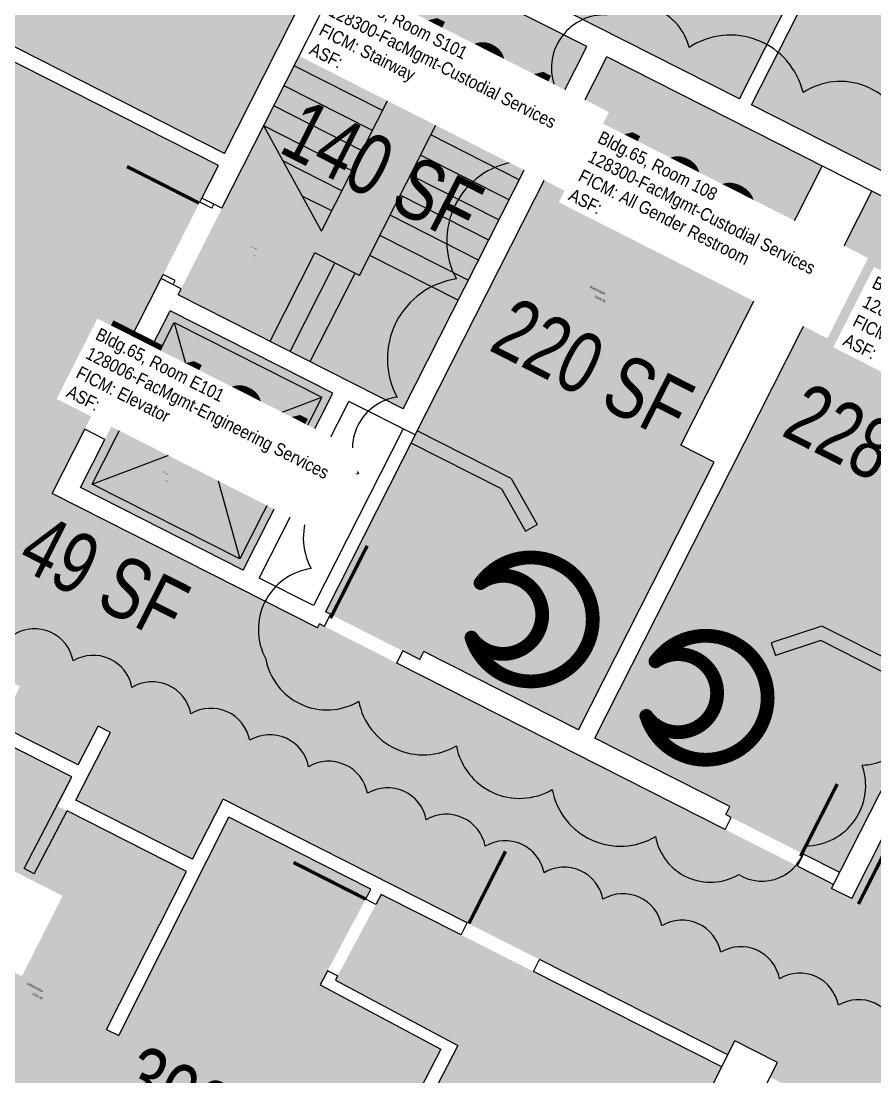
# Model space of a CAD drawing. Header units: inches. Extents: x 69217300 to 69222609, y 27669241 to 27675134.
# Drawn here: x 69220287.1 to 69220666.2, y 27673028.3 to 27673497.1 of the extents above; entities that cross this region are included whole.
import ezdxf
from ezdxf.enums import TextEntityAlignment as Align

# ---------------------------------------------------------------- set-up
doc = ezdxf.new("R2010")
doc.units = ezdxf.units.IN
doc.header["$LTSCALE"] = 25
doc.header["$MEASUREMENT"] = 0
doc.layers.get('0').update_dxf_attribs({"linetype": 'CONTINUOUS'})
for name, color, linetype in [('A-DOOR', 2, 'CONTINUOUS'), ('A-FLOR', 3, 'CONTINUOUS'), ('A-IDEN-ICON', 4, 'CONTINUOUS'), ('A-IDEN-RNUM', 7, 'CONTINUOUS'), ('A-IDEN-SNUM', 4, 'CONTINUOUS'), ('A-IDEN-VNUM', 4, 'CONTINUOUS'), ('A-WALL', 5, 'CONTINUOUS'), ('AREA-TEXT', 3, 'CONTINUOUS'), ('Rooms-Category-Color', 7, 'CONTINUOUS'), ('Rooms-College-Color', 7, 'CONTINUOUS'), ('Rooms-Department-Color', 7, 'CONTINUOUS'), ('Rooms-Division-Color', 7, 'CONTINUOUS'), ('Rooms-Information', 7, 'CONTINUOUS')]:
    doc.layers.add(name, color=color, linetype=linetype)
doc.layers.add('A-REV', color=1, linetype='CONTINUOUS', true_color=0xff0000)
doc.styles.add('CP_AREA', font='arial.ttf', dxfattribs={"height": 15})
doc.styles.add('CP_ROOMSNUMBER', font='arial.ttf', dxfattribs={"height": 1})
doc.styles.add('CP_ROOMVNUMBER', font='arial.ttf', dxfattribs={"width": 0.85, "height": 0.075})

# ---------------------------------------------------------------- blocks, each defined once
blk = doc.blocks.new('CPBATH')
at = {"const_width": 0.01275}
for points in [[(0.05711, 0.0168, 0.861492), (-0.05512, 0, 1)], [(0.05711, 0.0168, 0.729002), (-0.00837, -0.00425, 1)], [(-0.05512, 0, 0.726902), (0.0487, -0.03368, 1)], [(-0.00837, -0.00425, 0.609468), (0.0487, -0.03368, 1)]]:
    blk.add_lwpolyline(points, format="xyb", dxfattribs=at)
at = {"const_width": 0.00637}
for points in [[(0.05435, 0.0152, 1), (0.05987, 0.01839, 1)], [(0.04594, -0.03527, 1), (0.05146, -0.03209, 1)]]:
    blk.add_lwpolyline(points, format="xyb", close=True, dxfattribs=at)

msp = doc.modelspace()

# ---------------------------------------------------------------- hatches: boundary and pattern name
at = {"layer": 'Rooms-Category-Color', "true_color": 0xadadad}
for points in [[(69220694.45, 27672975.6), (69220702.78, 27672992.04), (69220726.86, 27672979.84), (69220645.77, 27672819.85), (69220606.15, 27672741.68), (69220550.71, 27672632.29), (69220549.64, 27672630.18), (69220644.19, 27672582.26), (69220661.14, 27672573.67), (69220669.17, 27672569.6), (69220677.19, 27672565.53), (69220767.28, 27672519.87), (69220769.07, 27672518.97), (69220781.56, 27672512.64), (69220783.34, 27672511.74), (69220779.72, 27672504.6), (69220877.84, 27672454.87), (69220881.46, 27672462.01), (69220883.24, 27672461.1), (69220895.95, 27672454.66), (69220897.51, 27672453.87), (69220997.64, 27672403.12), (69221000.98, 27672401.43), (69221042.57, 27672483.49), (69221075.12, 27672547.71), (69221112.65, 27672621.75), (69221107.29, 27672624.46), (69221222.58, 27672851.91), (69221011.18, 27672959.06), (69220993.34, 27672968.1), (69221227.52, 27673430.14), (69221232.49, 27673439.95), (69221260.97, 27673496.15), (69221282.67, 27673538.96), (69221291.71, 27673556.8), (69221297.96, 27673553.64), (69221372.1, 27673699.92), (69221388.38, 27673732.03), (69221436.75, 27673827.47), (69221431.4, 27673830.18), (69221432.75, 27673832.86), (69221220.46, 27673940.46), (69221219.11, 27673937.78), (69221213.75, 27673940.49), (69221151.25, 27673817.18), (69221134.98, 27673785.07), (69221000.37, 27673519.48), (69220984.1, 27673487.37), (69220763.82, 27673052.76), (69220758.47, 27673055.47), (69220774.4, 27673086.91), (69220706.61, 27673121.27), (69220674.5, 27673137.54), (69220671.82, 27673138.9), (69220655.89, 27673107.46), (69220646.97, 27673111.98), (69220647.87, 27673113.76), (69220645.87, 27673114.78), (69220613.75, 27673131.06), (69220453.87, 27673212.09), (69220421.76, 27673228.37), (69220419.53, 27673229.5), (69220418.62, 27673227.71), (69220386.51, 27673243.99), (69220382.94, 27673245.8), (69220309.8, 27673282.87), (69220300.88, 27673287.39), (69220315.35, 27673315.93), (69220333.43, 27673351.61), (69220349.26, 27673382.83), (69220374.69, 27673433), (69220266.76, 27673487.7), (69220192.95, 27673342.09), (69220025.26, 27673427.08), (69219993.15, 27673443.36), (69219966.39, 27673456.92), (69219964.41, 27673453.02), (69219960.85, 27673454.83), (69219926.49, 27673387.04), (69219930.06, 27673385.23), (69219927.85, 27673380.88), (69220005.45, 27673341.55), (69220073.24, 27673307.19), (69220142.82, 27673271.93), (69220145.3, 27673276.83), (69220163.14, 27673267.79), (69220159.98, 27673261.55), (69220261.66, 27673210.01), (69220264.83, 27673216.25), (69220282.67, 27673207.21), (69220281.22, 27673204.36), (69220286.58, 27673201.65), (69220277.81, 27673184.35), (69220312.6, 27673166.72), (69220321.36, 27673184.02), (69220326.72, 27673181.31), (69220311.43, 27673151.15), (69220363.17, 27673124.93), (69220376.73, 27673151.69), (69220485.2, 27673096.71), (69220517.32, 27673080.44), (69220600.89, 27673038.07), (69220604.06, 27673044.32), (69220623, 27673034.72), (69220619.67, 27673028.15), (69220627.62, 27673024.12), (69220621.71, 27673012.47)], [(69219870.48, 27673561.87), (69219863.34, 27673565.49), (69219868.77, 27673576.19), (69219903.12, 27673643.98), (69219913.52, 27673664.49), (69220027.45, 27673889.27), (69220034.58, 27673885.66), (69220035.49, 27673887.44), (69220037.3, 27673891.01), (69220192.05, 27673812.57), (69220190.24, 27673809), (69220202.73, 27673802.67), (69220204.54, 27673806.24), (69220377.14, 27673718.76), (69220325.15, 27673616.19), (69220318.9, 27673619.35), (69220316.42, 27673614.44), (69220211.16, 27673667.79), (69220207.1, 27673659.76), (69220312.35, 27673606.42), (69220309.86, 27673601.51), (69220429.39, 27673540.93), (69220428.48, 27673539.15), (69220410.4, 27673503.47), (69220377.4, 27673438.35), (69220268.58, 27673493.51), (69220265.01, 27673495.32), (69220264.12, 27673495.77), (69220190.31, 27673350.15), (69220027.97, 27673432.43), (69219995.86, 27673448.71), (69219969.1, 27673462.27), (69219970.91, 27673465.84), (69219852.28, 27673525.97), (69219861.89, 27673544.92), (69219868.22, 27673557.41), (69219870.48, 27673561.87), (69219868.22, 27673557.41), (69219861.89, 27673544.92), (69219852.28, 27673525.97), (69219861.89, 27673544.92), (69219868.22, 27673557.41)], [(69220456.72, 27673325), (69220538.21, 27673485.78), (69220438.31, 27673536.41), (69220437.4, 27673534.63), (69220419.32, 27673498.95), (69220356.82, 27673375.63)], [(69220462.02, 27673313.34), (69220491.63, 27673371.77), (69220503.61, 27673395.4), (69220547.13, 27673481.26), (69220642.79, 27673432.77), (69220579.95, 27673308.79), (69220594.89, 27673301.21), (69220534.65, 27673182.36), (69220465.97, 27673217.17), (69220464.16, 27673213.6), (69220422.24, 27673234.85)], [(69220650.59, 27673119.11), (69220599.97, 27673144.77), (69220601.77, 27673148.34), (69220541.79, 27673178.74), (69220602.03, 27673297.6), (69220664.87, 27673421.58), (69220770.12, 27673368.24), (69220685.02, 27673200.32), (69220690.37, 27673197.61), (69220680.87, 27673178.88)], [(69220342.35, 27673347.09), (69220324.27, 27673311.41), (69220313.42, 27673290), (69220385.67, 27673253.38), (69220425.45, 27673331.88), (69220353.2, 27673368.5)]]:
    msp.add_hatch(color=253, dxfattribs=at).paths.add_polyline_path(points)
at = {"layer": 'Rooms-Category-Color', "true_color": 0xfbafa2}
for points in [[(69220494.52, 27673653.95), (69220478.24, 27673621.84), (69220440.15, 27673546.69), (69220515.97, 27673508.26), (69220519.54, 27673506.45), (69220551.65, 27673490.18), (69220606.06, 27673462.6), (69220662.57, 27673574.1), (69220496.66, 27673658.18)], [(69220908.53, 27673449.43), (69220876.42, 27673465.71), (69220737.5, 27673536.12), (69220667.92, 27673571.38), (69220641.02, 27673518.31), (69220611.41, 27673459.89), (69220680.99, 27673424.62), (69220771.07, 27673378.96), (69220775.6, 27673387.88), (69220793.44, 27673378.84), (69220703.47, 27673201.34), (69220806.05, 27673149.35), (69220948, 27673429.43)]]:
    msp.add_hatch(color=21, dxfattribs=at).paths.add_polyline_path(points)
at = {"layer": 'Rooms-Category-Color', "true_color": 0xffe090}
for points in [[(69220273.63, 27673189.37), (69220269.74, 27673181.71), (69220309.88, 27673161.37), (69220303.37, 27673148.51), (69220360.45, 27673119.58), (69220325.07, 27673049.36), (69220330.42, 27673046.66), (69220379.53, 27673143.54), (69220442.44, 27673111.66), (69220419.87, 27673069.26), (69220473.39, 27673040.58), (69220413, 27672923.64), (69220057.61, 27673103.78), (69220094.08, 27673175.77), (69220170.4, 27673137.09), (69220215.75, 27673226.56), (69220258.95, 27673204.66), (69220255.79, 27673198.41)], [(69220706.66, 27672966.52), (69220535.32, 27672628.47), (69220437.2, 27672678.2), (69220440.82, 27672685.34), (69220424.77, 27672693.47), (69220419.34, 27672682.77), (69220321.22, 27672732.5), (69220480.97, 27673042.19), (69220426.64, 27673071.31), (69220447.17, 27673109.62), (69220459.65, 27673102.94), (69220491.76, 27673086.66), (69220598.18, 27673032.72), (69220593.18, 27673022.85)]]:
    msp.add_hatch(color=41, dxfattribs=at).paths.add_polyline_path(points)
at = {"layer": 'Rooms-College-Color', "true_color": 0xadadad}
for points in [[(69220694.45, 27672975.6), (69220702.78, 27672992.04), (69220726.86, 27672979.84), (69220645.77, 27672819.85), (69220606.15, 27672741.68), (69220550.71, 27672632.29), (69220549.64, 27672630.18), (69220644.19, 27672582.26), (69220661.14, 27672573.67), (69220669.17, 27672569.6), (69220677.19, 27672565.53), (69220767.28, 27672519.87), (69220769.07, 27672518.97), (69220781.56, 27672512.64), (69220783.34, 27672511.74), (69220779.72, 27672504.6), (69220877.84, 27672454.87), (69220881.46, 27672462.01), (69220883.24, 27672461.1), (69220895.95, 27672454.66), (69220897.51, 27672453.87), (69220997.64, 27672403.12), (69221000.98, 27672401.43), (69221042.57, 27672483.49), (69221075.12, 27672547.71), (69221112.65, 27672621.75), (69221107.29, 27672624.46), (69221222.58, 27672851.91), (69221011.18, 27672959.06), (69220993.34, 27672968.1), (69221227.52, 27673430.14), (69221232.49, 27673439.95), (69221260.97, 27673496.15), (69221282.67, 27673538.96), (69221291.71, 27673556.8), (69221297.96, 27673553.64), (69221372.1, 27673699.92), (69221388.38, 27673732.03), (69221436.75, 27673827.47), (69221431.4, 27673830.18), (69221432.75, 27673832.86), (69221220.46, 27673940.46), (69221219.11, 27673937.78), (69221213.75, 27673940.49), (69221151.25, 27673817.18), (69221134.98, 27673785.07), (69221000.37, 27673519.48), (69220984.1, 27673487.37), (69220763.82, 27673052.76), (69220758.47, 27673055.47), (69220774.4, 27673086.91), (69220706.61, 27673121.27), (69220674.5, 27673137.54), (69220671.82, 27673138.9), (69220655.89, 27673107.46), (69220646.97, 27673111.98), (69220647.87, 27673113.76), (69220645.87, 27673114.78), (69220613.75, 27673131.06), (69220453.87, 27673212.09), (69220421.76, 27673228.37), (69220419.53, 27673229.5), (69220418.62, 27673227.71), (69220386.51, 27673243.99), (69220382.94, 27673245.8), (69220309.8, 27673282.87), (69220300.88, 27673287.39), (69220315.35, 27673315.93), (69220333.43, 27673351.61), (69220349.26, 27673382.83), (69220374.69, 27673433), (69220266.76, 27673487.7), (69220192.95, 27673342.09), (69220025.26, 27673427.08), (69219993.15, 27673443.36), (69219966.39, 27673456.92), (69219964.41, 27673453.02), (69219960.85, 27673454.83), (69219926.49, 27673387.04), (69219930.06, 27673385.23), (69219927.85, 27673380.88), (69220005.45, 27673341.55), (69220073.24, 27673307.19), (69220142.82, 27673271.93), (69220145.3, 27673276.83), (69220163.14, 27673267.79), (69220159.98, 27673261.55), (69220261.66, 27673210.01), (69220264.83, 27673216.25), (69220282.67, 27673207.21), (69220281.22, 27673204.36), (69220286.58, 27673201.65), (69220277.81, 27673184.35), (69220312.6, 27673166.72), (69220321.36, 27673184.02), (69220326.72, 27673181.31), (69220311.43, 27673151.15), (69220363.17, 27673124.93), (69220376.73, 27673151.69), (69220485.2, 27673096.71), (69220517.32, 27673080.44), (69220600.89, 27673038.07), (69220604.06, 27673044.32), (69220623, 27673034.72), (69220619.67, 27673028.15), (69220627.62, 27673024.12), (69220621.71, 27673012.47)], [(69219870.48, 27673561.87), (69219863.34, 27673565.49), (69219868.77, 27673576.19), (69219903.12, 27673643.98), (69219913.52, 27673664.49), (69220027.45, 27673889.27), (69220034.58, 27673885.66), (69220035.49, 27673887.44), (69220037.3, 27673891.01), (69220192.05, 27673812.57), (69220190.24, 27673809), (69220202.73, 27673802.67), (69220204.54, 27673806.24), (69220377.14, 27673718.76), (69220325.15, 27673616.19), (69220318.9, 27673619.35), (69220316.42, 27673614.44), (69220211.16, 27673667.79), (69220207.1, 27673659.76), (69220312.35, 27673606.42), (69220309.86, 27673601.51), (69220429.39, 27673540.93), (69220428.48, 27673539.15), (69220410.4, 27673503.47), (69220377.4, 27673438.35), (69220268.58, 27673493.51), (69220265.01, 27673495.32), (69220264.12, 27673495.77), (69220190.31, 27673350.15), (69220027.97, 27673432.43), (69219995.86, 27673448.71), (69219969.1, 27673462.27), (69219970.91, 27673465.84), (69219852.28, 27673525.97), (69219861.89, 27673544.92), (69219868.22, 27673557.41), (69219870.48, 27673561.87), (69219868.22, 27673557.41), (69219861.89, 27673544.92), (69219852.28, 27673525.97), (69219861.89, 27673544.92), (69219868.22, 27673557.41)], [(69220494.52, 27673653.95), (69220478.24, 27673621.84), (69220440.15, 27673546.69), (69220515.97, 27673508.26), (69220519.54, 27673506.45), (69220551.65, 27673490.18), (69220606.06, 27673462.6), (69220662.57, 27673574.1), (69220496.66, 27673658.18)], [(69220908.53, 27673449.43), (69220876.42, 27673465.71), (69220737.5, 27673536.12), (69220667.92, 27673571.38), (69220641.02, 27673518.31), (69220611.41, 27673459.89), (69220680.99, 27673424.62), (69220771.07, 27673378.96), (69220775.6, 27673387.88), (69220793.44, 27673378.84), (69220703.47, 27673201.34), (69220806.05, 27673149.35), (69220948, 27673429.43)], [(69220456.72, 27673325), (69220538.21, 27673485.78), (69220438.31, 27673536.41), (69220437.4, 27673534.63), (69220419.32, 27673498.95), (69220356.82, 27673375.63)], [(69220462.02, 27673313.34), (69220491.63, 27673371.77), (69220503.61, 27673395.4), (69220547.13, 27673481.26), (69220642.79, 27673432.77), (69220579.95, 27673308.79), (69220594.89, 27673301.21), (69220534.65, 27673182.36), (69220465.97, 27673217.17), (69220464.16, 27673213.6), (69220422.24, 27673234.85)], [(69220650.59, 27673119.11), (69220599.97, 27673144.77), (69220601.77, 27673148.34), (69220541.79, 27673178.74), (69220602.03, 27673297.6), (69220664.87, 27673421.58), (69220770.12, 27673368.24), (69220685.02, 27673200.32), (69220690.37, 27673197.61), (69220680.87, 27673178.88)], [(69220342.35, 27673347.09), (69220324.27, 27673311.41), (69220313.42, 27673290), (69220385.67, 27673253.38), (69220425.45, 27673331.88), (69220353.2, 27673368.5)], [(69220273.63, 27673189.37), (69220269.74, 27673181.71), (69220309.88, 27673161.37), (69220303.37, 27673148.51), (69220360.45, 27673119.58), (69220325.07, 27673049.36), (69220330.42, 27673046.66), (69220379.53, 27673143.54), (69220442.44, 27673111.66), (69220419.87, 27673069.26), (69220473.39, 27673040.58), (69220413, 27672923.64), (69220057.61, 27673103.78), (69220094.08, 27673175.77), (69220170.4, 27673137.09), (69220215.75, 27673226.56), (69220258.95, 27673204.66), (69220255.79, 27673198.41)], [(69220706.66, 27672966.52), (69220535.32, 27672628.47), (69220437.2, 27672678.2), (69220440.82, 27672685.34), (69220424.77, 27672693.47), (69220419.34, 27672682.77), (69220321.22, 27672732.5), (69220480.97, 27673042.19), (69220426.64, 27673071.31), (69220447.17, 27673109.62), (69220459.65, 27673102.94), (69220491.76, 27673086.66), (69220598.18, 27673032.72), (69220593.18, 27673022.85)]]:
    msp.add_hatch(color=253, dxfattribs=at).paths.add_polyline_path(points)
at = {"layer": 'Rooms-Department-Color', "true_color": 0xacacac}
for points in [[(69220694.45, 27672975.6), (69220702.78, 27672992.04), (69220726.86, 27672979.84), (69220645.77, 27672819.85), (69220606.15, 27672741.68), (69220550.71, 27672632.29), (69220549.64, 27672630.18), (69220644.19, 27672582.26), (69220661.14, 27672573.67), (69220669.17, 27672569.6), (69220677.19, 27672565.53), (69220767.28, 27672519.87), (69220769.07, 27672518.97), (69220781.56, 27672512.64), (69220783.34, 27672511.74), (69220779.72, 27672504.6), (69220877.84, 27672454.87), (69220881.46, 27672462.01), (69220883.24, 27672461.1), (69220895.95, 27672454.66), (69220897.51, 27672453.87), (69220997.64, 27672403.12), (69221000.98, 27672401.43), (69221042.57, 27672483.49), (69221075.12, 27672547.71), (69221112.65, 27672621.75), (69221107.29, 27672624.46), (69221222.58, 27672851.91), (69221011.18, 27672959.06), (69220993.34, 27672968.1), (69221227.52, 27673430.14), (69221232.49, 27673439.95), (69221260.97, 27673496.15), (69221282.67, 27673538.96), (69221291.71, 27673556.8), (69221297.96, 27673553.64), (69221372.1, 27673699.92), (69221388.38, 27673732.03), (69221436.75, 27673827.47), (69221431.4, 27673830.18), (69221432.75, 27673832.86), (69221220.46, 27673940.46), (69221219.11, 27673937.78), (69221213.75, 27673940.49), (69221151.25, 27673817.18), (69221134.98, 27673785.07), (69221000.37, 27673519.48), (69220984.1, 27673487.37), (69220763.82, 27673052.76), (69220758.47, 27673055.47), (69220774.4, 27673086.91), (69220706.61, 27673121.27), (69220674.5, 27673137.54), (69220671.82, 27673138.9), (69220655.89, 27673107.46), (69220646.97, 27673111.98), (69220647.87, 27673113.76), (69220645.87, 27673114.78), (69220613.75, 27673131.06), (69220453.87, 27673212.09), (69220421.76, 27673228.37), (69220419.53, 27673229.5), (69220418.62, 27673227.71), (69220386.51, 27673243.99), (69220382.94, 27673245.8), (69220309.8, 27673282.87), (69220300.88, 27673287.39), (69220315.35, 27673315.93), (69220333.43, 27673351.61), (69220349.26, 27673382.83), (69220374.69, 27673433), (69220266.76, 27673487.7), (69220192.95, 27673342.09), (69220025.26, 27673427.08), (69219993.15, 27673443.36), (69219966.39, 27673456.92), (69219964.41, 27673453.02), (69219960.85, 27673454.83), (69219926.49, 27673387.04), (69219930.06, 27673385.23), (69219927.85, 27673380.88), (69220005.45, 27673341.55), (69220073.24, 27673307.19), (69220142.82, 27673271.93), (69220145.3, 27673276.83), (69220163.14, 27673267.79), (69220159.98, 27673261.55), (69220261.66, 27673210.01), (69220264.83, 27673216.25), (69220282.67, 27673207.21), (69220281.22, 27673204.36), (69220286.58, 27673201.65), (69220277.81, 27673184.35), (69220312.6, 27673166.72), (69220321.36, 27673184.02), (69220326.72, 27673181.31), (69220311.43, 27673151.15), (69220363.17, 27673124.93), (69220376.73, 27673151.69), (69220485.2, 27673096.71), (69220517.32, 27673080.44), (69220600.89, 27673038.07), (69220604.06, 27673044.32), (69220623, 27673034.72), (69220619.67, 27673028.15), (69220627.62, 27673024.12), (69220621.71, 27673012.47)], [(69219870.48, 27673561.87), (69219863.34, 27673565.49), (69219868.77, 27673576.19), (69219903.12, 27673643.98), (69219913.52, 27673664.49), (69220027.45, 27673889.27), (69220034.58, 27673885.66), (69220035.49, 27673887.44), (69220037.3, 27673891.01), (69220192.05, 27673812.57), (69220190.24, 27673809), (69220202.73, 27673802.67), (69220204.54, 27673806.24), (69220377.14, 27673718.76), (69220325.15, 27673616.19), (69220318.9, 27673619.35), (69220316.42, 27673614.44), (69220211.16, 27673667.79), (69220207.1, 27673659.76), (69220312.35, 27673606.42), (69220309.86, 27673601.51), (69220429.39, 27673540.93), (69220428.48, 27673539.15), (69220410.4, 27673503.47), (69220377.4, 27673438.35), (69220268.58, 27673493.51), (69220265.01, 27673495.32), (69220264.12, 27673495.77), (69220190.31, 27673350.15), (69220027.97, 27673432.43), (69219995.86, 27673448.71), (69219969.1, 27673462.27), (69219970.91, 27673465.84), (69219852.28, 27673525.97), (69219861.89, 27673544.92), (69219868.22, 27673557.41), (69219870.48, 27673561.87), (69219868.22, 27673557.41), (69219861.89, 27673544.92), (69219852.28, 27673525.97), (69219861.89, 27673544.92), (69219868.22, 27673557.41)], [(69220456.72, 27673325), (69220538.21, 27673485.78), (69220438.31, 27673536.41), (69220437.4, 27673534.63), (69220419.32, 27673498.95), (69220356.82, 27673375.63)], [(69220462.02, 27673313.34), (69220491.63, 27673371.77), (69220503.61, 27673395.4), (69220547.13, 27673481.26), (69220642.79, 27673432.77), (69220579.95, 27673308.79), (69220594.89, 27673301.21), (69220534.65, 27673182.36), (69220465.97, 27673217.17), (69220464.16, 27673213.6), (69220422.24, 27673234.85)], [(69220650.59, 27673119.11), (69220599.97, 27673144.77), (69220601.77, 27673148.34), (69220541.79, 27673178.74), (69220602.03, 27673297.6), (69220664.87, 27673421.58), (69220770.12, 27673368.24), (69220685.02, 27673200.32), (69220690.37, 27673197.61), (69220680.87, 27673178.88)], [(69220342.35, 27673347.09), (69220324.27, 27673311.41), (69220313.42, 27673290), (69220385.67, 27673253.38), (69220425.45, 27673331.88), (69220353.2, 27673368.5)]]:
    msp.add_hatch(color=253, dxfattribs=at).paths.add_polyline_path(points)
at = {"layer": 'Rooms-Department-Color', "true_color": 0x604aed}
for points in [[(69220494.52, 27673653.95), (69220478.24, 27673621.84), (69220440.15, 27673546.69), (69220515.97, 27673508.26), (69220519.54, 27673506.45), (69220551.65, 27673490.18), (69220606.06, 27673462.6), (69220662.57, 27673574.1), (69220496.66, 27673658.18)], [(69220908.53, 27673449.43), (69220876.42, 27673465.71), (69220737.5, 27673536.12), (69220667.92, 27673571.38), (69220641.02, 27673518.31), (69220611.41, 27673459.89), (69220680.99, 27673424.62), (69220771.07, 27673378.96), (69220775.6, 27673387.88), (69220793.44, 27673378.84), (69220703.47, 27673201.34), (69220806.05, 27673149.35), (69220948, 27673429.43)]]:
    msp.add_hatch(color=173, dxfattribs=at).paths.add_polyline_path(points)
at = {"layer": 'Rooms-Department-Color', "true_color": 0x80bc67}
for points in [[(69220273.63, 27673189.37), (69220269.74, 27673181.71), (69220309.88, 27673161.37), (69220303.37, 27673148.51), (69220360.45, 27673119.58), (69220325.07, 27673049.36), (69220330.42, 27673046.66), (69220379.53, 27673143.54), (69220442.44, 27673111.66), (69220419.87, 27673069.26), (69220473.39, 27673040.58), (69220413, 27672923.64), (69220057.61, 27673103.78), (69220094.08, 27673175.77), (69220170.4, 27673137.09), (69220215.75, 27673226.56), (69220258.95, 27673204.66), (69220255.79, 27673198.41)], [(69220706.66, 27672966.52), (69220535.32, 27672628.47), (69220437.2, 27672678.2), (69220440.82, 27672685.34), (69220424.77, 27672693.47), (69220419.34, 27672682.77), (69220321.22, 27672732.5), (69220480.97, 27673042.19), (69220426.64, 27673071.31), (69220447.17, 27673109.62), (69220459.65, 27673102.94), (69220491.76, 27673086.66), (69220598.18, 27673032.72), (69220593.18, 27673022.85)]]:
    msp.add_hatch(color=83, dxfattribs=at).paths.add_polyline_path(points)
at = {"layer": 'Rooms-Division-Color', "true_color": 0xadadad}
for points in [[(69220694.45, 27672975.6), (69220702.78, 27672992.04), (69220726.86, 27672979.84), (69220645.77, 27672819.85), (69220606.15, 27672741.68), (69220550.71, 27672632.29), (69220549.64, 27672630.18), (69220644.19, 27672582.26), (69220661.14, 27672573.67), (69220669.17, 27672569.6), (69220677.19, 27672565.53), (69220767.28, 27672519.87), (69220769.07, 27672518.97), (69220781.56, 27672512.64), (69220783.34, 27672511.74), (69220779.72, 27672504.6), (69220877.84, 27672454.87), (69220881.46, 27672462.01), (69220883.24, 27672461.1), (69220895.95, 27672454.66), (69220897.51, 27672453.87), (69220997.64, 27672403.12), (69221000.98, 27672401.43), (69221042.57, 27672483.49), (69221075.12, 27672547.71), (69221112.65, 27672621.75), (69221107.29, 27672624.46), (69221222.58, 27672851.91), (69221011.18, 27672959.06), (69220993.34, 27672968.1), (69221227.52, 27673430.14), (69221232.49, 27673439.95), (69221260.97, 27673496.15), (69221282.67, 27673538.96), (69221291.71, 27673556.8), (69221297.96, 27673553.64), (69221372.1, 27673699.92), (69221388.38, 27673732.03), (69221436.75, 27673827.47), (69221431.4, 27673830.18), (69221432.75, 27673832.86), (69221220.46, 27673940.46), (69221219.11, 27673937.78), (69221213.75, 27673940.49), (69221151.25, 27673817.18), (69221134.98, 27673785.07), (69221000.37, 27673519.48), (69220984.1, 27673487.37), (69220763.82, 27673052.76), (69220758.47, 27673055.47), (69220774.4, 27673086.91), (69220706.61, 27673121.27), (69220674.5, 27673137.54), (69220671.82, 27673138.9), (69220655.89, 27673107.46), (69220646.97, 27673111.98), (69220647.87, 27673113.76), (69220645.87, 27673114.78), (69220613.75, 27673131.06), (69220453.87, 27673212.09), (69220421.76, 27673228.37), (69220419.53, 27673229.5), (69220418.62, 27673227.71), (69220386.51, 27673243.99), (69220382.94, 27673245.8), (69220309.8, 27673282.87), (69220300.88, 27673287.39), (69220315.35, 27673315.93), (69220333.43, 27673351.61), (69220349.26, 27673382.83), (69220374.69, 27673433), (69220266.76, 27673487.7), (69220192.95, 27673342.09), (69220025.26, 27673427.08), (69219993.15, 27673443.36), (69219966.39, 27673456.92), (69219964.41, 27673453.02), (69219960.85, 27673454.83), (69219926.49, 27673387.04), (69219930.06, 27673385.23), (69219927.85, 27673380.88), (69220005.45, 27673341.55), (69220073.24, 27673307.19), (69220142.82, 27673271.93), (69220145.3, 27673276.83), (69220163.14, 27673267.79), (69220159.98, 27673261.55), (69220261.66, 27673210.01), (69220264.83, 27673216.25), (69220282.67, 27673207.21), (69220281.22, 27673204.36), (69220286.58, 27673201.65), (69220277.81, 27673184.35), (69220312.6, 27673166.72), (69220321.36, 27673184.02), (69220326.72, 27673181.31), (69220311.43, 27673151.15), (69220363.17, 27673124.93), (69220376.73, 27673151.69), (69220485.2, 27673096.71), (69220517.32, 27673080.44), (69220600.89, 27673038.07), (69220604.06, 27673044.32), (69220623, 27673034.72), (69220619.67, 27673028.15), (69220627.62, 27673024.12), (69220621.71, 27673012.47)], [(69219870.48, 27673561.87), (69219863.34, 27673565.49), (69219868.77, 27673576.19), (69219903.12, 27673643.98), (69219913.52, 27673664.49), (69220027.45, 27673889.27), (69220034.58, 27673885.66), (69220035.49, 27673887.44), (69220037.3, 27673891.01), (69220192.05, 27673812.57), (69220190.24, 27673809), (69220202.73, 27673802.67), (69220204.54, 27673806.24), (69220377.14, 27673718.76), (69220325.15, 27673616.19), (69220318.9, 27673619.35), (69220316.42, 27673614.44), (69220211.16, 27673667.79), (69220207.1, 27673659.76), (69220312.35, 27673606.42), (69220309.86, 27673601.51), (69220429.39, 27673540.93), (69220428.48, 27673539.15), (69220410.4, 27673503.47), (69220377.4, 27673438.35), (69220268.58, 27673493.51), (69220265.01, 27673495.32), (69220264.12, 27673495.77), (69220190.31, 27673350.15), (69220027.97, 27673432.43), (69219995.86, 27673448.71), (69219969.1, 27673462.27), (69219970.91, 27673465.84), (69219852.28, 27673525.97), (69219861.89, 27673544.92), (69219868.22, 27673557.41), (69219870.48, 27673561.87), (69219868.22, 27673557.41), (69219861.89, 27673544.92), (69219852.28, 27673525.97), (69219861.89, 27673544.92), (69219868.22, 27673557.41)], [(69220456.72, 27673325), (69220538.21, 27673485.78), (69220438.31, 27673536.41), (69220437.4, 27673534.63), (69220419.32, 27673498.95), (69220356.82, 27673375.63)], [(69220462.02, 27673313.34), (69220491.63, 27673371.77), (69220503.61, 27673395.4), (69220547.13, 27673481.26), (69220642.79, 27673432.77), (69220579.95, 27673308.79), (69220594.89, 27673301.21), (69220534.65, 27673182.36), (69220465.97, 27673217.17), (69220464.16, 27673213.6), (69220422.24, 27673234.85)], [(69220650.59, 27673119.11), (69220599.97, 27673144.77), (69220601.77, 27673148.34), (69220541.79, 27673178.74), (69220602.03, 27673297.6), (69220664.87, 27673421.58), (69220770.12, 27673368.24), (69220685.02, 27673200.32), (69220690.37, 27673197.61), (69220680.87, 27673178.88)], [(69220342.35, 27673347.09), (69220324.27, 27673311.41), (69220313.42, 27673290), (69220385.67, 27673253.38), (69220425.45, 27673331.88), (69220353.2, 27673368.5)]]:
    msp.add_hatch(color=253, dxfattribs=at).paths.add_polyline_path(points)
at = {"layer": 'Rooms-Division-Color', "true_color": 0x604aed}
for points in [[(69220494.52, 27673653.95), (69220478.24, 27673621.84), (69220440.15, 27673546.69), (69220515.97, 27673508.26), (69220519.54, 27673506.45), (69220551.65, 27673490.18), (69220606.06, 27673462.6), (69220662.57, 27673574.1), (69220496.66, 27673658.18)], [(69220908.53, 27673449.43), (69220876.42, 27673465.71), (69220737.5, 27673536.12), (69220667.92, 27673571.38), (69220641.02, 27673518.31), (69220611.41, 27673459.89), (69220680.99, 27673424.62), (69220771.07, 27673378.96), (69220775.6, 27673387.88), (69220793.44, 27673378.84), (69220703.47, 27673201.34), (69220806.05, 27673149.35), (69220948, 27673429.43)]]:
    msp.add_hatch(color=173, dxfattribs=at).paths.add_polyline_path(points)
at = {"layer": 'Rooms-Division-Color', "true_color": 0x80bc67}
for points in [[(69220273.63, 27673189.37), (69220269.74, 27673181.71), (69220309.88, 27673161.37), (69220303.37, 27673148.51), (69220360.45, 27673119.58), (69220325.07, 27673049.36), (69220330.42, 27673046.66), (69220379.53, 27673143.54), (69220442.44, 27673111.66), (69220419.87, 27673069.26), (69220473.39, 27673040.58), (69220413, 27672923.64), (69220057.61, 27673103.78), (69220094.08, 27673175.77), (69220170.4, 27673137.09), (69220215.75, 27673226.56), (69220258.95, 27673204.66), (69220255.79, 27673198.41)], [(69220706.66, 27672966.52), (69220535.32, 27672628.47), (69220437.2, 27672678.2), (69220440.82, 27672685.34), (69220424.77, 27672693.47), (69220419.34, 27672682.77), (69220321.22, 27672732.5), (69220480.97, 27673042.19), (69220426.64, 27673071.31), (69220447.17, 27673109.62), (69220459.65, 27673102.94), (69220491.76, 27673086.66), (69220598.18, 27673032.72), (69220593.18, 27673022.85)]]:
    msp.add_hatch(color=83, dxfattribs=at).paths.add_polyline_path(points)

# ---------------------------------------------------------------- linework, layer by layer
at = {"layer": 'A-DOOR'}
for points in [[(69220366.21, 27673416.28, 1.5, 1.5, 0), (69220334.1, 27673432.55, 0, 0, 0), (69220333.76, 27673431.88, 0, 0, 0.414214), (69220351.61, 27673384.16, 0, 0, 0.414214)], [(69220424.46, 27673232.04, 1.5, 1.5, 0), (69220440.74, 27673264.15, 0, 0, 0), (69220441.4, 27673263.81, 0, 0, -0.414214), (69220455.22, 27673214.77, 0, 0, -0.414214)], [(69220633.18, 27673126.25, 1.5, 1.5, 0), (69220649.46, 27673158.36, 0, 0, 0), (69220648.79, 27673158.7, 0, 0, 0.414214), (69220601.06, 27673140.85, 0, 0, 0.414214)], [(69220675.17, 27673137.2, 1.5, 1.5, 0), (69220658.89, 27673105.09, 0, 0, 0), (69220659.56, 27673104.75, 0, 0, 0.414214), (69220707.29, 27673122.61, 0, 0, 0.414214)], [(69220485.87, 27673096.37, 1.5, 1.5, 0), (69220502.15, 27673128.48, 0, 0, 0), (69220502.82, 27673128.14, 0, 0, -0.414214), (69220516.64, 27673079.1, 0, 0, -0.414214)], [(69220440.2, 27673107.23, 1.5, 1.5, 0), (69220408.09, 27673123.51, 0, 0, 0), (69220407.75, 27673122.84, 0, 0, 0.414214), (69220425.6, 27673075.11, 0, 0, 0.414214)]]:
    msp.add_lwpolyline(points, format="xyseb", dxfattribs=at)
at = {"layer": 'A-FLOR'}
for p, q in [((69220452.12, 27673466.35), (69220412.88, 27673486.24)), ((69220447.6, 27673457.43), (69220408.36, 27673477.32)), ((69220420.48, 27673403.91), (69220457.66, 27673477.27)), ((69220479.07, 27673466.42), (69220457.66, 27673477.27)), ((69220443.08, 27673448.51), (69220403.84, 27673468.4)), ((69220437.36, 27673384.14), (69220479.07, 27673466.42)), ((69220517.3, 27673444.52), (69220478.05, 27673464.42)), ((69220438.56, 27673439.59), (69220399.31, 27673459.48)), ((69220512.78, 27673435.6), (69220473.53, 27673455.5)), ((69220434.04, 27673430.67), (69220394.79, 27673450.56)), ((69220420.48, 27673403.91), (69220394.79, 27673450.56)), ((69220508.26, 27673426.68), (69220469.01, 27673446.58)), ((69220503.74, 27673417.76), (69220464.49, 27673437.66)), ((69220429.52, 27673421.75), (69220403.36, 27673435.01)), ((69220499.22, 27673408.84), (69220459.97, 27673428.74)), ((69220425, 27673412.83), (69220411.92, 27673419.46)), ((69220494.7, 27673399.92), (69220455.45, 27673419.82)), ((69220490.17, 27673391), (69220450.93, 27673410.9)), ((69220485.65, 27673382.09), (69220446.41, 27673401.98)), ((69220397.63, 27673354.95), (69220417.52, 27673394.2)), ((69220437.36, 27673384.14), (69220417.52, 27673394.2)), ((69220481.13, 27673373.17), (69220441.89, 27673393.06)), ((69220406.55, 27673350.43), (69220426.44, 27673389.68)), ((69220415.47, 27673345.91), (69220435.36, 27673385.15)), ((69220318.68, 27673291.54), (69220355.07, 27673363.34)), ((69220355.07, 27673363.34), (69220420.63, 27673330.12)), ((69220355.07, 27673363.34), (69220384.24, 27673258.31)), ((69220318.68, 27673291.54), (69220420.63, 27673330.12)), ((69220420.63, 27673330.12), (69220384.24, 27673258.31)), ((69220384.24, 27673258.31), (69220318.68, 27673291.54))]:
    msp.add_line(p, q, dxfattribs=at)
at = {"layer": 'A-REV'}
for points in [[(69220680.15, 27673447.22, 0.520567), (69220634.33, 27673465.37, 0.520567), (69220583.69, 27673485.43, 0.520567), (69220547.21, 27673499.88, 0.520567), (69220523.67, 27673469.01, 0.520567), (69220506.46, 27673434.7, 0.520567), (69220480.34, 27673382.65, 0.520567), (69220454.02, 27673330.18, 0.520567), (69220436.94, 27673296.14, 0.520567), (69220415.84, 27673254.07, 0.520567), (69220395.71, 27673213.94, 0.520567), (69220437.02, 27673195.1, 0.520567), (69220480.36, 27673175.34, 0.520567), (69220522.91, 27673155.94, 0.520567), (69220568.8, 27673135.02, 0.520567), (69220605.74, 27673118.17, 0.520567), (69220635.34, 27673130.91, 0.520567), (69220660.51, 27673166.78, 0.520567), (69220681.46, 27673196.64, 0.520567)], [(69220728.41, 27673024.86, 0.520567), (69220702.27, 27673036.62, 0.520567), (69220676.13, 27673048.38, 0.520567), (69220649.99, 27673060.15, 0.520567), (69220623.85, 27673071.91, 0.520567), (69220597.71, 27673083.67, 0.520567), (69220571.57, 27673095.43, 0.520567), (69220545.43, 27673107.19, 0.520567), (69220519.29, 27673118.96, 0.520567), (69220493.15, 27673130.72, 0.520567), (69220467.01, 27673142.48, 0.520567), (69220440.87, 27673154.24, 0.520567), (69220414.73, 27673166.01, 0.520567), (69220388.59, 27673177.77, 0.520567), (69220362.45, 27673189.53, 0.520567), (69220336.31, 27673201.29, 0.520567), (69220310.17, 27673213.05, 0.520567), (69220284.03, 27673224.82, 0.520567)]]:
    msp.add_lwpolyline(points, format="xyb", dxfattribs=at)
at = {"layer": 'A-WALL'}
for p, q in [((69220606.06, 27673462.6), (69220662.57, 27673574.1)), ((69220606.06, 27673462.6), (69220440.15, 27673546.69)), ((69220377.4, 27673438.35), (69220429.39, 27673540.93)), ((69220376.26, 27673413.99), (69220438.31, 27673536.41)), ((69220538.21, 27673485.78), (69220438.31, 27673536.41)), ((69220611.41, 27673459.89), (69220641.02, 27673518.31)), ((69220377.4, 27673438.35), (69220264.12, 27673495.77)), ((69220374.69, 27673433), (69220266.76, 27673487.7)), ((69220456.72, 27673325), (69220538.21, 27673485.78)), ((69220462.02, 27673313.34), (69220547.13, 27673481.26)), ((69220775.47, 27673365.52), (69220547.13, 27673481.26)), ((69220771.07, 27673378.96), (69220611.41, 27673459.89)), ((69220367.34, 27673418.51), (69220374.69, 27673433)), ((69220579.95, 27673308.79), (69220642.79, 27673432.77)), ((69220602.03, 27673297.6), (69220664.87, 27673421.58)), ((69220366.43, 27673416.72), (69220367.34, 27673418.51)), ((69220371.79, 27673414.01), (69220366.43, 27673416.72)), ((69220376.26, 27673413.99), (69220367.34, 27673418.51)), ((69220371.79, 27673414.01), (69220372.69, 27673415.8)), ((69220349.26, 27673382.83), (69220350.16, 27673384.61)), ((69220355.51, 27673381.9), (69220350.16, 27673384.61)), ((69220333.43, 27673351.61), (69220349.26, 27673382.83)), ((69220358.18, 27673378.31), (69220349.26, 27673382.83)), ((69220354.61, 27673380.12), (69220355.51, 27673381.9)), ((69220356.82, 27673375.63), (69220358.18, 27673378.31)), ((69220456.72, 27673325), (69220356.82, 27673375.63)), ((69220342.35, 27673347.09), (69220353.2, 27673368.5)), ((69220425.45, 27673331.88), (69220353.2, 27673368.5)), ((69220646.97, 27673111.98), (69220775.47, 27673365.52)), ((69220342.35, 27673347.09), (69220333.43, 27673351.61)), ((69220385.67, 27673253.38), (69220425.45, 27673331.88)), ((69220392.8, 27673249.77), (69220432.59, 27673328.26)), ((69220462.02, 27673313.34), (69220432.59, 27673328.26)), ((69220300.88, 27673287.39), (69220315.35, 27673315.93)), ((69220324.27, 27673311.41), (69220315.35, 27673315.93)), ((69220456.67, 27673316.05), (69220416.89, 27673237.56)), ((69220462.02, 27673313.34), (69220422.24, 27673234.85)), ((69220504.69, 27673293.96), (69220462.93, 27673315.13)), ((69220313.42, 27673290), (69220324.27, 27673311.41)), ((69220500.35, 27673289.43), (69220460.21, 27673309.77)), ((69220594.89, 27673301.21), (69220579.95, 27673308.79)), ((69220534.65, 27673182.36), (69220594.89, 27673301.21)), ((69220541.79, 27673178.74), (69220602.03, 27673297.6)), ((69220385.67, 27673253.38), (69220313.42, 27673290)), ((69220504.69, 27673293.96), (69220516.21, 27673273.54)), ((69220418.62, 27673227.71), (69220300.88, 27673287.39)), ((69220500.35, 27673289.43), (69220510.98, 27673270.59)), ((69220510.98, 27673270.59), (69220516.21, 27673273.54)), ((69220416.89, 27673237.56), (69220392.8, 27673249.77)), ((69220421.76, 27673228.37), (69220424.47, 27673233.72)), ((69220418.62, 27673227.71), (69220419.53, 27673229.5)), ((69220421.76, 27673228.37), (69220419.53, 27673229.5)), ((69220642.7, 27673228.5), (69220620.17, 27673221.12)), ((69220693.08, 27673202.96), (69220642.7, 27673228.5)), ((69220620.17, 27673221.12), (69220622.04, 27673215.42)), ((69220642.2, 27673222.02), (69220622.04, 27673215.42)), ((69220690.37, 27673197.61), (69220642.2, 27673222.02)), ((69220453.87, 27673212.09), (69220456.58, 27673217.44)), ((69220464.16, 27673213.6), (69220456.58, 27673217.44)), ((69220464.16, 27673213.6), (69220465.97, 27673217.17)), ((69220534.65, 27673182.36), (69220465.97, 27673217.17)), ((69220599.71, 27673138.18), (69220453.87, 27673212.09)), ((69220312.42, 27673166.81), (69220277.81, 27673184.35)), ((69220312.42, 27673166.81), (69220321.36, 27673184.02)), ((69220326.72, 27673181.31), (69220321.36, 27673184.02)), ((69220309.65, 27673161.48), (69220269.74, 27673181.71)), ((69220311.43, 27673151.15), (69220326.72, 27673181.31)), ((69220601.77, 27673148.34), (69220541.79, 27673178.74)), ((69220288.5, 27673120.78), (69220309.65, 27673161.48)), ((69220363.17, 27673124.93), (69220311.43, 27673151.15)), ((69220363.17, 27673124.93), (69220376.73, 27673151.69)), ((69220485.2, 27673096.71), (69220376.73, 27673151.69)), ((69220292.94, 27673118.47), (69220307.47, 27673146.43)), ((69220360.45, 27673119.58), (69220307.47, 27673146.43)), ((69220599.97, 27673144.77), (69220601.77, 27673148.34)), ((69220602.42, 27673143.53), (69220599.97, 27673144.77)), ((69220330.42, 27673046.65), (69220379.37, 27673143.63)), ((69220442.44, 27673111.66), (69220379.37, 27673143.63)), ((69220599.71, 27673138.18), (69220602.42, 27673143.53)), ((69220655.89, 27673107.46), (69220671.82, 27673138.9)), ((69220631.82, 27673121.9), (69220634.53, 27673127.25)), ((69220650.59, 27673119.11), (69220634.53, 27673127.25)), ((69220647.87, 27673113.76), (69220631.82, 27673121.9)), ((69220325.07, 27673049.36), (69220360.45, 27673119.58)), ((69220655.89, 27673107.46), (69220646.97, 27673111.98)), ((69220482.49, 27673091.36), (69220447.02, 27673109.34)), ((69220482.49, 27673091.36), (69220485.2, 27673096.71)), ((69220514.6, 27673075.08), (69220517.32, 27673080.44)), ((69220600.89, 27673038.07), (69220517.32, 27673080.44)), ((69220598.18, 27673032.72), (69220514.6, 27673075.08)), ((69220325.07, 27673049.36), (69220330.42, 27673046.65)), ((69220593.18, 27673022.85), (69220604.06, 27673044.32)), ((69220623, 27673034.72), (69220604.06, 27673044.32)), ((69220612.12, 27673013.25), (69220623, 27673034.72))]:
    msp.add_line(p, q, dxfattribs=at)
for points in [[(69220424.47, 27673233.72), (69220422.24, 27673234.85)], [(69220292.94, 27673118.47), (69220288.5, 27673120.78)], [(69220440.2, 27673107.23), (69220442.44, 27673111.66)], [(69220444.62, 27673104.86), (69220440.21, 27673107.22)], [(69220447.02, 27673109.34), (69220444.62, 27673104.86)], [(69220423.26, 27673075.58), (69220419.87, 27673069.26), (69220473.39, 27673040.58), (69220325.37, 27672753.94)], [(69220427.61, 27673073.12), (69220423.2, 27673075.48)], [(69220427.61, 27673073.12), (69220426.64, 27673071.31), (69220480.97, 27673042.19), (69220330.72, 27672751.23)]]:
    msp.add_lwpolyline(points, dxfattribs=at)

# ---------------------------------------------------------------- block references
at = {"layer": 'A-IDEN-ICON', "xscale": 480, "yscale": 480, "zscale": 480, "rotation": 180}
for p in [(69220514.46, 27673231.44), (69220592.11, 27673196.66)]:
    msp.add_blockref('CPBATH', p, dxfattribs=at)

# ---------------------------------------------------------------- texts
at = {"layer": 'A-IDEN-RNUM', "style": 'CP_ROOMSNUMBER'}
for s, p in [('S101-00', (69220390.26, 27673393.09)), ('E101-00', (69220351.03, 27673293.15))]:
    msp.add_text(s, height=0.36, rotation=333.12, dxfattribs=at).set_placement(p)
at = {"layer": 'A-IDEN-RNUM', "style": 'CP_ROOMSNUMBER', "width": 0.85}
for s, p in [('0108-00', (69220544.19, 27673373.72)), ('0106-A0', (69220294.52, 27673064.15))]:
    msp.add_text(s, height=1, rotation=333.12, dxfattribs=at).set_placement(p, align=Align.MIDDLE)
at = {"layer": 'A-IDEN-SNUM', "style": 'CP_ROOMSNUMBER'}
for s, p in [('0650S10100', (69220389.08, 27673396.96)), ('0650E10100', (69220349.86, 27673297.03))]:
    msp.add_text(s, height=0.36, rotation=333.12, dxfattribs=at).set_placement(p)
at = {"layer": 'A-IDEN-SNUM', "style": 'CP_ROOMSNUMBER', "width": 0.85}
for s, p in [('0650010800', (69220543.02, 27673377.59)), ('06500106A0', (69220293.35, 27673068.03))]:
    msp.add_text(s, height=1, rotation=333.12, dxfattribs=at).set_placement(p, align=Align.MIDDLE)
at = {"layer": 'A-IDEN-VNUM', "style": 'CP_ROOMVNUMBER', "width": 0.85}
for s, p in [('S101', (69220473.06, 27673475.43)), ('108', (69220573.9, 27673417.57)), ('109', (69220695.78, 27673353.14)), ('E101', (69220365.06, 27673323.09))]:
    msp.add_text(s, height=40, rotation=333.1225, dxfattribs=at).set_placement(p, align=Align.MIDDLE)
at = {"layer": 'AREA-TEXT', "style": 'CP_AREA', "width": 0.75}
for s, p in [('140 SF', (69220447.51, 27673430.7)), ('220 SF', (69220540.86, 27673342.77)), ('228 SF', (69220670.79, 27673304.9)), ('49 SF', (69220324.01, 27673250.18)), ('398 SF', (69220375.56, 27673010.8))]:
    msp.add_text(s, height=27, rotation=333.1225, dxfattribs=at).set_placement(p, align=Align.MIDDLE_CENTER)

# ---------------------------------------------------------------- next in the draw order: texts
at = {"layer": 'Rooms-Information', "char_height": 5.7143, "width": 128, "attachment_point": 7, "rotation": 333.1225, "style": 'CP_ROOMVNUMBER', "bg_fill": 3, "box_fill_scale": 1.5, "bg_fill_color": 256, "bg_fill_true_color": 13158600, "bg_fill_transparency": 0}
for s, insert in [('Bldg.65, Room S101^M^J128300-FacMgmt-Custodial Services^M^JFICM: Stairway^M^JASF: ', (69220414.55, 27673482.67)), ('Bldg.65, Room 109^M^J128300-FacMgmt-Custodial Services^M^JFICM: All Gender Restroom^M^JASF: ', (69220651.51, 27673353.45)), ('Bldg.65, Room E101^M^J128006-FacMgmt-Engineering Services^M^JFICM: Elevator^M^JASF: ', (69220306.66, 27673330.55)), ('Bldg.65, Room 106A^M^J208200-CPC-Campus Dining^M^JFICM: Food Facility Service^M^JASF: 260', (69220171.97, 27673134.67))]:
    msp.add_mtext(s, dxfattribs=dict(at, insert=insert))

# ---------------------------------------------------------------- next in the draw order: texts
at = {"layer": 'Rooms-Information', "insert": (69220529.63, 27673417.88), "char_height": 5.7143, "width": 128, "attachment_point": 7, "rotation": 333.1225, "style": 'CP_ROOMVNUMBER', "bg_fill": 3, "box_fill_scale": 1.5, "bg_fill_color": 256, "bg_fill_true_color": 13158600, "bg_fill_transparency": 0}
msp.add_mtext('Bldg.65, Room 108^M^J128300-FacMgmt-Custodial Services^M^JFICM: All Gender Restroom^M^JASF: ', dxfattribs=at)

doc.saveas('drawing.dxf')
